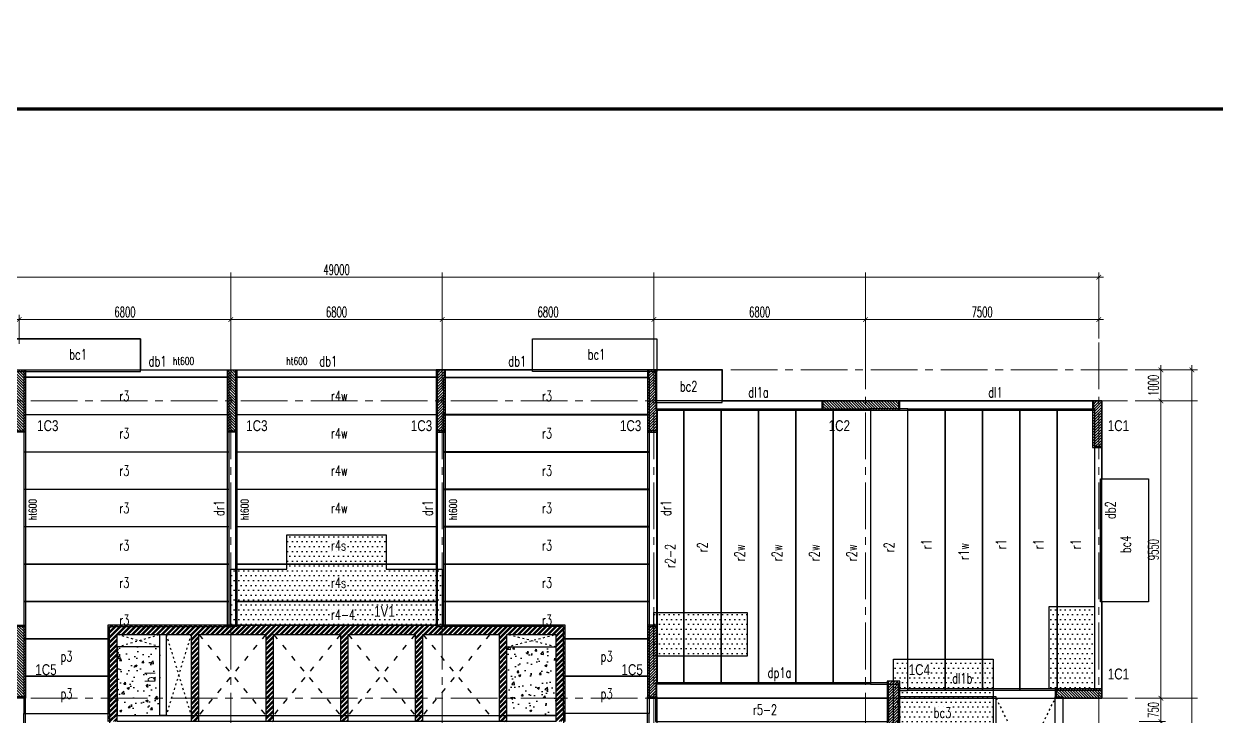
# Model space of a CAD drawing. Header units: inches. Extents: x 702521 to 902657, y -347283 to -213533.
# Drawn here: x 745979 to 784301, y -277638 to -255398 of the extents above; entities that cross this region are included whole.
import ezdxf

# ---------------------------------------------------------------- set-up
doc = ezdxf.new("R2010")
doc.units = ezdxf.units.IN
doc.header["$LTSCALE"] = 5
doc.header["$MEASUREMENT"] = 0
for name, pattern in [('ACAD_ISO03W100', [30, 12, -18]), ('CENTER', [2, 1.25, -0.25, 0.25, -0.25]), ('CENTER2', [1.125, 0.75, -0.125, 0.125, -0.125])]:
    doc.linetypes.add(name, pattern=pattern)
doc.layers.get('Defpoints').update_dxf_attribs({"color": 121})
for name, color, linetype, lineweight in [('00-Axes', 9, 'CENTER', 15), ('00-XM.Axes', 8, 'CENTER', 15), ('00-XM.Dim', 8, 'Continuous', 15), ('01-Columns', 2, 'Continuous', 25), ('01-Columns-Text', 7, 'Continuous', 20), ('02-Beams', 94, 'Continuous', 25), ('02-Beams-Text', 7, 'Continuous', 20), ('03-Precast', 6, 'Continuous', 25), ('03-Slabs', 5, 'Continuous', 25), ('03-Slabs-Text', 7, 'Continuous', 20)]:
    doc.layers.add(name, color=color, linetype=linetype, lineweight=lineweight)
doc.layers.add('00-Htong', color=9, linetype='Continuous', lineweight=20, plot=False)
doc.styles.add('VNAVANTH', font='VHAVAN.TTF')
doc.styles.add('vnsimli 0.7', font='vnsimli.shx', dxfattribs={"width": 0.6})
doc.dimstyles.new('XMT 1-1-150', dxfattribs={"dimscale": 150, "dimtxt": 2.2, "dimasz": 1, "dimexe": 1, "dimexo": 0, "dimgap": 0.5, "dimtad": 1, "dimdec": 0, "dimzin": 0, "dimdsep": 46, "dimtxsty": 'vnsimli 0.7', "dimblk": 'ARCHTICK', "dimcen": 1.5, "dimdle": 1, "dimclrd": 8, "dimclre": 8, "dimclrt": 115, "dimadec": 0, "dimazin": 0, "dimtfac": 1, "dimtdec": 0, "dimtofl": 0, "dimtmove": 0, "dimatfit": 3, "dimfxl": 0.18, "dimtolj": 1, "dimtzin": 0, "dimarcsym": 0})
pattern_1 = [(50, (-1e-10, -44550), (717.2602, -62.75213), [75, -825]), (355, (-1e-10, -44550), (-138.7513, 752.1921), [60, -660]), (100.4514, (59.8, -44555.2), (578.5094, 689.43954), [63.7402, -701.1421]), (46.1842, (-1e-10, -44350), (1067.241, -165.519), [112.5, -1237.5]), (96.6356, (88.9, -44363.8), (934.6627, 974.1179), [95.6103, -1051.713]), (351.1842, (-1e-10, -44350), (934.662, 974.1186), [90, -990]), (21, (100, -44400), (596.90705, -402.6189), [75, -825]), (326, (100, -44400), (243.3153, 725.15005), [60, -660]), (71.4514, (149.74, -44433.55), (840.2226, 322.5305), [63.7402, -701.1421]), (37.5, (-1e-10, -44550), (12.159855, 332.89385), [0, -652, 0, -670, 0, -662.5]), (7.5, (-1e-10, -44550), (263.06954, 394.41171), [0, -382, 0, -637, 0, -252.5]), (327.5, (-223, -44550), (533.82244, -22.55487), [0, -250, 0, -780, 0, -1035]), (317.5, (-323, -44550), (583.18617, 100.10498), [0, -325, 0, -518, 0, -735])]

# ---------------------------------------------------------------- blocks, each defined once
blk = doc.blocks.new('_ArchTick')
at = {"color": 0, "linetype": 'ByBlock', "const_width": 0.15}
blk.add_lwpolyline([(-0.5, -0.5), (0.5, 0.5)], dxfattribs=at)
blk = doc.blocks.new('*D93')
at = {"layer": '00-XM.Dim', "color": 8, "lineweight": -2, "ltscale": 2, "transparency": 16777216}
for p, q in [((14300, 24837), (14300, 25768)), ((21100, 24837), (21100, 25768)), ((14150, 25618), (21250, 25618))]:
    blk.add_line(p, q, dxfattribs=at)
at = {"layer": 'Defpoints', "color": 0, "ltscale": 2, "transparency": 16777216}
for p in [(21100, 25618), (14300, 24837), (21100, 24837)]:
    blk.add_point(p, dxfattribs=at)
at = {"layer": '00-XM.Dim', "color": 8, "lineweight": -2, "ltscale": 2, "transparency": 16777216, "xscale": 150, "yscale": 150, "zscale": 150, "rotation": 180}
blk.add_blockref('_ArchTick', (14300, 25618), dxfattribs=at)
at = {"layer": '00-XM.Dim', "color": 8, "lineweight": -2, "ltscale": 2, "transparency": 16777216, "xscale": 150, "yscale": 150, "zscale": 150}
blk.add_blockref('_ArchTick', (21100, 25618), dxfattribs=at)
at = {"layer": '00-XM.Dim', "color": 115, "ltscale": 2, "transparency": 16777216, "insert": (17700, 25858), "char_height": 330, "attachment_point": 5, "style": 'vnsimli 0.7'}
blk.add_mtext('\\A1;6800', dxfattribs=at)
blk = doc.blocks.new('*D94')
at = {"layer": '00-XM.Dim', "color": 8, "lineweight": -2, "ltscale": 2, "transparency": 16777216}
for p, q in [((21100, 24837), (21100, 25768)), ((27900, 24837), (27900, 25768)), ((20950, 25618), (28050, 25618))]:
    blk.add_line(p, q, dxfattribs=at)
at = {"layer": 'Defpoints', "color": 0, "ltscale": 2, "transparency": 16777216}
for p in [(27900, 25618), (21100, 24837), (27900, 24837)]:
    blk.add_point(p, dxfattribs=at)
at = {"layer": '00-XM.Dim', "color": 8, "lineweight": -2, "ltscale": 2, "transparency": 16777216, "xscale": 150, "yscale": 150, "zscale": 150, "rotation": 180}
blk.add_blockref('_ArchTick', (21100, 25618), dxfattribs=at)
at = {"layer": '00-XM.Dim', "color": 8, "lineweight": -2, "ltscale": 2, "transparency": 16777216, "xscale": 150, "yscale": 150, "zscale": 150}
blk.add_blockref('_ArchTick', (27900, 25618), dxfattribs=at)
at = {"layer": '00-XM.Dim', "color": 115, "ltscale": 2, "transparency": 16777216, "insert": (24500, 25858), "char_height": 330, "attachment_point": 5, "style": 'vnsimli 0.7'}
blk.add_mtext('\\A1;6800', dxfattribs=at)
blk = doc.blocks.new('*D95')
at = {"layer": '00-XM.Dim', "color": 8, "lineweight": -2, "ltscale": 2, "transparency": 16777216}
for p, q in [((27900, 24837), (27900, 25768)), ((34700, 24837), (34700, 25768)), ((27750, 25618), (34850, 25618))]:
    blk.add_line(p, q, dxfattribs=at)
at = {"layer": 'Defpoints', "color": 0, "ltscale": 2, "transparency": 16777216}
for p in [(34700, 25618), (27900, 24837), (34700, 24837)]:
    blk.add_point(p, dxfattribs=at)
at = {"layer": '00-XM.Dim', "color": 8, "lineweight": -2, "ltscale": 2, "transparency": 16777216, "xscale": 150, "yscale": 150, "zscale": 150, "rotation": 180}
blk.add_blockref('_ArchTick', (27900, 25618), dxfattribs=at)
at = {"layer": '00-XM.Dim', "color": 8, "lineweight": -2, "ltscale": 2, "transparency": 16777216, "xscale": 150, "yscale": 150, "zscale": 150}
blk.add_blockref('_ArchTick', (34700, 25618), dxfattribs=at)
at = {"layer": '00-XM.Dim', "color": 115, "ltscale": 2, "transparency": 16777216, "insert": (31300, 25858), "char_height": 330, "attachment_point": 5, "style": 'vnsimli 0.7'}
blk.add_mtext('\\A1;6800', dxfattribs=at)
blk = doc.blocks.new('*D96')
at = {"layer": '00-XM.Dim', "color": 8, "lineweight": -2, "ltscale": 2, "transparency": 16777216}
for p, q in [((34700, 24837), (34700, 25768)), ((41500, 24837), (41500, 25768)), ((34550, 25618), (41650, 25618))]:
    blk.add_line(p, q, dxfattribs=at)
at = {"layer": 'Defpoints', "color": 0, "ltscale": 2, "transparency": 16777216}
for p in [(41500, 25618), (34700, 24837), (41500, 24837)]:
    blk.add_point(p, dxfattribs=at)
at = {"layer": '00-XM.Dim', "color": 8, "lineweight": -2, "ltscale": 2, "transparency": 16777216, "xscale": 150, "yscale": 150, "zscale": 150, "rotation": 180}
blk.add_blockref('_ArchTick', (34700, 25618), dxfattribs=at)
at = {"layer": '00-XM.Dim', "color": 8, "lineweight": -2, "ltscale": 2, "transparency": 16777216, "xscale": 150, "yscale": 150, "zscale": 150}
blk.add_blockref('_ArchTick', (41500, 25618), dxfattribs=at)
at = {"layer": '00-XM.Dim', "color": 115, "ltscale": 2, "transparency": 16777216, "insert": (38100, 25858), "char_height": 330, "attachment_point": 5, "style": 'vnsimli 0.7'}
blk.add_mtext('\\A1;6800', dxfattribs=at)
blk = doc.blocks.new('*D97')
at = {"layer": '00-XM.Dim', "color": 8, "lineweight": -2, "ltscale": 2, "transparency": 16777216}
for p, q in [((41500, 24837), (41500, 25768)), ((49000, 25002), (49000, 25768)), ((41350, 25618), (49150, 25618))]:
    blk.add_line(p, q, dxfattribs=at)
at = {"layer": 'Defpoints', "color": 0, "ltscale": 2, "transparency": 16777216}
for p in [(49000, 25618), (49000, 25002), (41500, 24837)]:
    blk.add_point(p, dxfattribs=at)
at = {"layer": '00-XM.Dim', "color": 8, "lineweight": -2, "ltscale": 2, "transparency": 16777216, "xscale": 150, "yscale": 150, "zscale": 150, "rotation": 180}
blk.add_blockref('_ArchTick', (41500, 25618), dxfattribs=at)
at = {"layer": '00-XM.Dim', "color": 8, "lineweight": -2, "ltscale": 2, "transparency": 16777216, "xscale": 150, "yscale": 150, "zscale": 150}
blk.add_blockref('_ArchTick', (49000, 25618), dxfattribs=at)
at = {"layer": '00-XM.Dim', "color": 115, "ltscale": 2, "transparency": 16777216, "insert": (45250, 25858), "char_height": 330, "attachment_point": 5, "style": 'vnsimli 0.7'}
blk.add_mtext('\\A1;7500', dxfattribs=at)
blk = doc.blocks.new('*D98')
at = {"layer": '00-XM.Dim', "color": 8, "lineweight": -2, "ltscale": 2, "transparency": 16777216}
for p, q in [((-150, 26978), (49150, 26978)), ((0, 26006), (0, 27128)), ((49000, 26006), (49000, 27128))]:
    blk.add_line(p, q, dxfattribs=at)
at = {"layer": 'Defpoints', "color": 0, "ltscale": 2, "transparency": 16777216}
for p in [(49000, 26978), (0, 26006), (49000, 26006)]:
    blk.add_point(p, dxfattribs=at)
at = {"layer": '00-XM.Dim', "color": 8, "lineweight": -2, "ltscale": 2, "transparency": 16777216, "xscale": 150, "yscale": 150, "zscale": 150, "rotation": 180}
blk.add_blockref('_ArchTick', (0, 26978), dxfattribs=at)
at = {"layer": '00-XM.Dim', "color": 8, "lineweight": -2, "ltscale": 2, "transparency": 16777216, "xscale": 150, "yscale": 150, "zscale": 150}
blk.add_blockref('_ArchTick', (49000, 26978), dxfattribs=at)
at = {"layer": '00-XM.Dim', "color": 115, "ltscale": 2, "transparency": 16777216, "insert": (24500, 27218), "char_height": 330, "attachment_point": 5, "style": 'vnsimli 0.7'}
blk.add_mtext('\\A1;49000', dxfattribs=at)
blk = doc.blocks.new('*D103')
at = {"layer": '00-XM.Dim', "color": 8, "lineweight": -2, "ltscale": 2, "transparency": 16777216}
for p, q in [((50295, 13450), (51145, 13450)), ((50995, 12550), (50995, 13600)), ((50295, 12700), (51145, 12700))]:
    blk.add_line(p, q, dxfattribs=at)
at = {"layer": 'Defpoints', "color": 0, "ltscale": 2, "transparency": 16777216}
for p in [(50295, 13450), (50995, 13450), (50295, 12700)]:
    blk.add_point(p, dxfattribs=at)
at = {"layer": '00-XM.Dim', "color": 8, "lineweight": -2, "ltscale": 2, "transparency": 16777216, "xscale": 150, "yscale": 150, "zscale": 150}
for p, rotation in [((50995, 13450), 90), ((50995, 12700), 270)]:
    blk.add_blockref('_ArchTick', p, dxfattribs=dict(at, rotation=rotation))
at = {"layer": '00-XM.Dim', "color": 115, "ltscale": 2, "transparency": 16777216, "insert": (50755, 13075), "char_height": 330, "attachment_point": 5, "rotation": 90, "style": 'vnsimli 0.7'}
blk.add_mtext('\\A1;750', dxfattribs=at)
blk = doc.blocks.new('*D104')
at = {"layer": '00-XM.Dim', "color": 8, "lineweight": -2, "ltscale": 2, "transparency": 16777216}
for p, q in [((50295, 23000), (51145, 23000)), ((50995, 13300), (50995, 23150)), ((50295, 13450), (51145, 13450))]:
    blk.add_line(p, q, dxfattribs=at)
at = {"layer": 'Defpoints', "color": 0, "ltscale": 2, "transparency": 16777216}
for p in [(50295, 23000), (50995, 23000), (50295, 13450)]:
    blk.add_point(p, dxfattribs=at)
at = {"layer": '00-XM.Dim', "color": 8, "lineweight": -2, "ltscale": 2, "transparency": 16777216, "xscale": 150, "yscale": 150, "zscale": 150}
for p, rotation in [((50995, 23000), 90), ((50995, 13450), 270)]:
    blk.add_blockref('_ArchTick', p, dxfattribs=dict(at, rotation=rotation))
at = {"layer": '00-XM.Dim', "color": 115, "ltscale": 2, "transparency": 16777216, "insert": (50755, 18225), "char_height": 330, "attachment_point": 5, "rotation": 90, "style": 'vnsimli 0.7'}
blk.add_mtext('\\A1;9550', dxfattribs=at)
blk = doc.blocks.new('*D105')
at = {"layer": '00-XM.Dim', "color": 8, "lineweight": -2, "ltscale": 2, "transparency": 16777216}
for p, q in [((50995, 22850), (50995, 24150)), ((50295, 24000), (51145, 24000)), ((50295, 23000), (51145, 23000))]:
    blk.add_line(p, q, dxfattribs=at)
at = {"layer": 'Defpoints', "color": 0, "ltscale": 2, "transparency": 16777216}
for p in [(50295, 24000), (50995, 24000), (50295, 23000)]:
    blk.add_point(p, dxfattribs=at)
at = {"layer": '00-XM.Dim', "color": 8, "lineweight": -2, "ltscale": 2, "transparency": 16777216, "xscale": 150, "yscale": 150, "zscale": 150}
for p, rotation in [((50995, 24000), 90), ((50995, 23000), 270)]:
    blk.add_blockref('_ArchTick', p, dxfattribs=dict(at, rotation=rotation))
at = {"layer": '00-XM.Dim', "color": 115, "ltscale": 2, "transparency": 16777216, "insert": (50755, 23500), "char_height": 330, "attachment_point": 5, "rotation": 90, "style": 'vnsimli 0.7'}
blk.add_mtext('\\A1;1000', dxfattribs=at)
blk = doc.blocks.new('*D106')
at = {"layer": '00-XM.Dim', "color": 8, "lineweight": -2, "ltscale": 2, "transparency": 16777216}
for p, q in [((51995, -150), (51995, 24150)), ((52171, 24000), (51845, 24000)), ((52171, 0), (51845, 0))]:
    blk.add_line(p, q, dxfattribs=at)
at = {"layer": 'Defpoints', "color": 0, "ltscale": 2, "transparency": 16777216}
for p in [(51995, 24000), (52171, 24000), (52171, 0)]:
    blk.add_point(p, dxfattribs=at)
at = {"layer": '00-XM.Dim', "color": 8, "lineweight": -2, "ltscale": 2, "transparency": 16777216, "xscale": 150, "yscale": 150, "zscale": 150}
for p, rotation in [((51995, 24000), 90), ((51995, 0), 270)]:
    blk.add_blockref('_ArchTick', p, dxfattribs=dict(at, rotation=rotation))
at = {"layer": '00-XM.Dim', "color": 115, "ltscale": 2, "transparency": 16777216, "insert": (51755, 12000), "char_height": 330, "attachment_point": 5, "rotation": 90, "style": 'vnsimli 0.7'}
blk.add_mtext('\\A1;24000', dxfattribs=at)
blk = doc.blocks.new('V3')
at = {"layer": '01-Columns'}
h = blk.add_hatch(dxfattribs=at)
h.set_pattern_fill('ANSI31', color=252, scale=500, style=0)
h.set_pattern_definition([(45, (-6000, -14700), (-44.19417, 44.19417), [])])
h.paths.add_polyline_path([(300, 0), (300, 2000), (0, 2000), (0, 0)])
blk.add_lwpolyline([(300, 0), (300, 2000), (0, 2000), (0, 0)], close=True, dxfattribs=at)
blk = doc.blocks.new('V5')
at = {"layer": '01-Columns'}
h = blk.add_hatch(dxfattribs=at)
h.set_pattern_fill('ANSI31', color=252, scale=500, style=0)
h.set_pattern_definition([(45, (-6000, -14350), (-44.19417, 44.19417), [])])
h.paths.add_polyline_path([(300, 0), (300, 2350), (0, 2350), (0, 0)])
blk.add_lwpolyline([(300, 0), (300, 2350), (0, 2350), (0, 0)], close=True, dxfattribs=at)
blk = doc.blocks.new('v1')
at = {"layer": '01-Columns'}
h = blk.add_hatch(dxfattribs=at)
h.set_pattern_fill('ANSI31', color=252, scale=500, style=0)
h.set_pattern_definition([(45, (-6000, -14700), (-44.19417, 44.19417), [])])
h.paths.add_polyline_path([(300, 0), (300, 1500), (0, 1500), (0, 0)])
blk.add_lwpolyline([(300, 0), (300, 1500), (0, 1500), (0, 0)], close=True, dxfattribs=at)
blk = doc.blocks.new('V2')
at = {"layer": '01-Columns'}
h = blk.add_hatch(dxfattribs=at)
h.set_pattern_fill('ANSI31', color=252, scale=500, angle=-90, style=0)
h.set_pattern_definition([(315, (-14700, 6300), (44.19417, 44.19417), [])])
h.paths.add_polyline_path([(0, 0), (2500, 0), (2500, 300), (0, 300)])
blk.add_lwpolyline([(0, 0), (2500, 0), (2500, 300), (0, 300)], close=True, dxfattribs=at)
blk = doc.blocks.new('V4')
at = {"layer": '01-Columns'}
h = blk.add_hatch(dxfattribs=at)
h.set_pattern_fill('ANSI31', color=252, scale=500, angle=180, style=0)
h.set_pattern_definition([(225, (6400, 16300), (44.19417, -44.19417), [])])
h.paths.add_polyline_path([(0, 1600), (0, 0), (400, 0), (400, 1600)])
blk.add_lwpolyline([(0, 1600), (0, 0), (400, 0), (400, 1600)], close=True, dxfattribs=at)
blk = doc.blocks.new('MB 6-10')
at = {"layer": '01-Columns', "ltscale": 2}
h = blk.add_hatch(dxfattribs=at)
h.set_pattern_fill('ANSI32', color=252, scale=300)
h.set_pattern_definition([(45, (-731528.65, 290513.07), (-79.549513, 79.549513), []), (45, (-731475.62, 290513.07), (-79.549513, 79.549513), [])])
h.paths.add_polyline_path([(19825, 15500), (19825, 12700), (20075, 12700), (20075, 15500), (22225, 15500), (22225, 12700), (22475, 12700), (22475, 15500), (24625, 15500), (24625, 12700), (24875, 12700), (24875, 15500), (27025, 15500), (27025, 12700), (27275, 12700), (27275, 15500), (29725, 15500), (29725, 12700), (29975, 12700), (29975, 15500), (31550, 15500), (31550, 12700), (31850, 12700), (31850, 15800), (17150, 15800), (17150, 12700), (17450, 12700), (17450, 15500)])
at = {"layer": '00-Axes', "linetype": 'CENTER2', "ltscale": 400}
for p, q in [((21100, 27128.2), (21100, -4307)), ((27900, 27128.2), (27900, -4307)), ((34700, 27128.2), (34700, -4307)), ((41500, 27128.2), (41500, -4307)), ((49000, 27128.2), (49000, -4307)), ((52171.2, 24000), (-3270.6, 24000)), ((52171.2, 23000), (-3270.6, 23000)), ((52171.2, 13450), (-3270.6, 13450))]:
    blk.add_line(p, q, dxfattribs=at)
at = {"layer": '01-Columns', "color": 37}
for points in [[(20075, 12700), (20075, 15500), (22225, 15500), (22225, 12700)], [(22475, 12700), (22475, 15500), (24625, 15500), (24625, 12700)], [(24875, 12700), (24875, 15500), (27025, 15500), (27025, 12700)], [(27275, 12700), (27275, 15500), (29725, 15500), (29725, 12700)], [(29975, 12700), (29975, 15500), (31550, 15500), (31550, 12700)], [(31850, 12700), (31850, 15800), (17150, 15800), (17150, 12700)], [(17450, 12700), (17450, 15500), (19825, 15500), (19825, 12700)]]:
    blk.add_lwpolyline(points, dxfattribs=at)
at = {"layer": '01-Columns', "xscale": -1, "rotation": 180}
for name, p in [('V3', (14200, 24000)), ('V3', (21000, 24000)), ('V5', (14200, 15800))]:
    blk.add_blockref(name, p, dxfattribs=at)
at = {"layer": '01-Columns'}
for name, p, rotation in [('V3', (28000, 24000), 180), ('V3', (34800, 24000), 180), ('V2', (42600, 23000), 180), ('v1', (49100, 23000), 180), ('V5', (34800, 15800), 180), ('V4', (42600, 14000), 180), ('v1', (49100, 13450), 90)]:
    blk.add_blockref(name, p, dxfattribs=dict(at, rotation=rotation))
at = {"layer": '00-XM.Dim', "ltscale": 2}
for base, p1, p2, picture, middle in [((49000, 26978.2), (0, 26006.1), (49000, 26006.1), '*D98', (24500, 27218.2)), ((21100, 25618.4), (14300, 24837.2), (21100, 24837.2), '*D93', (17700, 25858.4)), ((27900, 25618.4), (21100, 24837.2), (27900, 24837.2), '*D94', (24500, 25858.4)), ((34700, 25618.4), (27900, 24837.2), (34700, 24837.2), '*D95', (31300, 25858.4)), ((41500, 25618.4), (34700, 24837.2), (41500, 24837.2), '*D96', (38100, 25858.4)), ((49000, 25618.4), (41500, 24837.2), (49000, 25001.9), '*D97', (45250, 25858.4))]:
    dim = blk.add_linear_dim(base=base, p1=p1, p2=p2, dimstyle='XMT 1-1-150', dxfattribs=at)
    dim.commit()
    dim.dimension.update_dxf_attribs({"geometry": picture, "text_midpoint": middle})
for base, p1, p2, picture, middle in [((50995.4, 24000), (50295.4, 23000), (50295.4, 24000), '*D105', (50755.4, 23500)), ((51995.2, 24000), (52171.2, 0), (52171.2, 24000), '*D106', (51755.2, 12000)), ((50995.4, 23000), (50295.4, 13450), (50295.4, 23000), '*D104', (50755.4, 18225)), ((50995.4, 13450), (50295.4, 12700), (50295.4, 13450), '*D103', (50755.4, 13075))]:
    dim = blk.add_linear_dim(base=base, p1=p1, p2=p2, angle=90, dimstyle='XMT 1-1-150', dxfattribs=at)
    dim.commit()
    dim.dimension.update_dxf_attribs({"geometry": picture, "text_midpoint": middle})

msp = doc.modelspace()

# ---------------------------------------------------------------- hatches: boundary and pattern name
at = {"layer": '03-Slabs'}
h = msp.add_hatch(dxfattribs=at)
h.set_pattern_fill('DOTS', color=252, scale=2500, style=0)
h.paths.add_polyline_path([(754429, -272913), (754429, -271813), (757629, -271813), (757629, -272913), (759429, -272913), (759429, -274713), (757629, -274713), (757629, -274711), (754429, -274711), (754429, -274711), (752629, -274711), (752629, -272913)])
h = msp.add_hatch(dxfattribs=at)
h.set_pattern_fill('DOTS', color=252, scale=2500, style=0)
h.paths.add_polyline_path([(769229, -275713), (766229, -275713), (766229, -274313), (769229, -274313)])
h = msp.add_hatch(dxfattribs=at)
h.set_pattern_fill('DOTS', color=252, scale=2500, style=0)
h.paths.add_polyline_path([(778929, -274113), (780387, -274113), (780387, -276763), (778929, -276763)])
at = {"layer": '03-Slabs', "ltscale": 2}
h = msp.add_hatch(dxfattribs=at)
h.set_pattern_fill('AR-CONC', color=252, scale=100, style=0)
h.set_pattern_definition(pattern_1)
h.paths.add_polyline_path([(750354, -275413), (748979, -275413), (748979, -277063), (750354, -277063)])
h.paths.add_polyline_path([(750354, -277063), (748979, -277063), (748979, -277613), (750354, -277613)])
h = msp.add_hatch(dxfattribs=at)
h.set_pattern_fill('AR-CONC', color=252, scale=100, style=0)
h.set_pattern_definition(pattern_1)
h.paths.add_polyline_path([(763079, -275413), (761504, -275413), (761504, -277063), (763079, -277063)])
h.paths.add_polyline_path([(763079, -277063), (761504, -277063), (761504, -277613), (763079, -277613)])
at = {"layer": '03-Slabs'}
h = msp.add_hatch(dxfattribs=at)
h.set_pattern_fill('DOTS', color=252, scale=2500, style=0)
h.paths.add_polyline_path([(773929, -275813), (777129, -275813), (777129, -278013), (773929, -278013)])

# ---------------------------------------------------------------- linework, layer by layer
at = {"ltscale": 2, "const_width": 100}
for points in [[(724030, -213583), (787030, -213583), (787030, -258133), (724030, -258133)], [(724030, -258133), (787030, -258133), (787030, -302683), (724030, -302683)]]:
    msp.add_lwpolyline(points, close=True, dxfattribs=at)
at = {"layer": '02-Beams'}
for points in [[(752569, -266513), (752569, -266753), (745989, -266753), (745989, -266513)], [(759269, -266513), (759269, -266753), (752789, -266753), (752789, -266513)], [(759489, -266513), (759489, -266753), (766069, -266753), (766069, -266513)], [(766289, -267513), (766289, -267813), (771669, -267813), (771669, -267513)], [(774089, -267513), (774089, -267813), (780369, -267813), (780369, -267513)], [(746029, -274753), (745729, -274753), (745729, -268473), (746029, -268473)], [(752829, -274753), (752529, -274753), (752529, -268473), (752829, -268473)], [(759229, -274753), (759529, -274753), (759529, -268473), (759229, -268473)], [(759229, -274753), (759529, -274753), (759529, -268473), (759229, -268473)], [(766029, -274753), (766329, -274753), (766329, -268473), (766029, -268473)], [(780389, -276803), (780629, -276803), (780629, -268973), (780389, -268973)], [(750354, -275013), (750554, -275013), (750554, -277613), (750354, -277613)], [(766289, -276563), (766289, -277063), (773769, -277063), (773769, -276563)], [(746029, -277023), (745729, -277023), (745729, -281003), (746029, -281003)], [(766029, -277023), (766329, -277023), (766329, -281003), (766029, -281003)], [(779129, -277023), (779369, -277023), (779369, -281003), (779129, -281003)], [(748979, -277613), (763079, -277613), (763079, -277813), (748979, -277813)]]:
    msp.add_lwpolyline(points, close=True, dxfattribs=at)
at = {"layer": '02-Beams', "elevation": 0}
msp.add_lwpolyline([(774089, -276763), (774089, -277063), (779169, -277063), (779169, -276763)], close=True, dxfattribs=at)
at = {"layer": '03-Precast', "ltscale": 2}
for points in [[(745729, -266563), (749729, -266563), (749729, -265513), (745729, -265513)], [(766329, -266563), (762329, -266563), (762329, -265513), (766329, -265513)], [(768426, -266513), (766279, -266513), (766279, -267563), (768426, -267563)], [(774079, -276813), (774387, -276813), (774387, -267763), (773191, -267763), (773191, -276613), (774079, -276613)], [(777229, -277013), (774079, -277013), (774079, -278113), (777229, -278113)]]:
    msp.add_lwpolyline(points, close=True, dxfattribs=at)
at = {"layer": '03-Precast'}
for points in [[(752579, -267951), (752579, -266755), (745979, -266755), (745979, -267951), (752579, -267951)], [(759279, -267951), (759279, -266755), (752779, -266755), (752779, -267951), (759279, -267951)], [(759479, -267951), (759479, -266755), (766079, -266755), (766079, -267951), (759479, -267951)], [(767187, -276613), (766341, -276613), (766341, -267763), (767187, -267763), (767187, -276613)], [(768387, -276613), (767191, -276613), (767191, -267763), (768387, -267763), (768387, -276613)], [(769587, -276613), (768391, -276613), (768391, -267763), (769587, -267763), (769587, -276613)], [(770787, -276613), (769591, -276613), (769591, -267763), (770787, -267763), (770787, -276613)], [(771987, -276613), (770791, -276613), (770791, -267763), (771987, -267763), (771987, -276613)], [(773187, -276613), (771991, -276613), (771991, -267763), (773187, -267763), (773187, -276613)], [(775587, -276813), (774391, -276813), (774391, -267763), (775587, -267763), (775587, -276813)], [(776787, -276813), (775591, -276813), (775591, -267763), (776787, -267763), (776787, -276813)], [(777987, -276813), (776791, -276813), (776791, -267763), (777987, -267763), (777987, -276813)], [(779187, -276813), (777991, -276813), (777991, -267763), (779187, -267763), (779187, -276813)], [(780387, -276813), (779191, -276813), (779191, -267763), (780387, -267763), (780387, -276813)], [(752579, -269151), (752579, -267955), (745979, -267955), (745979, -269151), (752579, -269151)], [(759279, -269151), (759279, -267955), (752779, -267955), (752779, -269151), (759279, -269151)], [(759479, -269151), (759479, -267955), (766079, -267955), (766079, -269151), (759479, -269151)], [(752579, -270351), (752579, -269155), (745979, -269155), (745979, -270351), (752579, -270351)], [(759279, -270351), (759279, -269155), (752779, -269155), (752779, -270351), (759279, -270351)], [(759479, -270351), (759479, -269155), (766079, -269155), (766079, -270351), (759479, -270351)], [(752579, -271551), (752579, -270355), (745979, -270355), (745979, -271551), (752579, -271551)], [(759279, -271551), (759279, -270355), (752779, -270355), (752779, -271551), (759279, -271551)], [(759479, -271551), (759479, -270355), (766079, -270355), (766079, -271551), (759479, -271551)], [(752579, -272751), (752579, -271555), (745979, -271555), (745979, -272751), (752579, -272751)], [(759279, -272751), (759279, -271555), (752779, -271555), (752779, -272751), (759279, -272751)], [(759479, -272751), (759479, -271555), (766079, -271555), (766079, -272751), (759479, -272751)], [(752579, -273951), (752579, -272755), (745979, -272755), (745979, -273951), (752579, -273951)], [(759279, -273951), (759279, -272755), (752779, -272755), (752779, -273951), (759279, -273951)], [(759479, -273951), (759479, -272755), (766079, -272755), (766079, -273951), (759479, -273951)], [(759279, -274711), (759279, -273955), (752779, -273955), (752779, -274711), (759279, -274711)], [(748729, -276351), (748729, -275155), (745979, -275155), (745979, -276351), (748729, -276351)], [(763329, -276351), (763329, -275155), (766079, -275155), (766079, -276351), (763329, -276351)], [(748729, -277551), (748729, -276355), (745979, -276355), (745979, -277551), (748729, -277551)], [(763329, -277551), (763329, -276355), (766079, -276355), (766079, -277551), (763329, -277551)], [(766279, -277065), (766279, -277811), (773779, -277811), (773779, -277065), (766279, -277065)], [(748729, -277555), (748729, -278751), (745979, -278751), (745979, -277555), (748729, -277555)], [(763329, -277555), (763329, -278751), (766079, -278751), (766079, -277555), (763329, -277555)]]:
    msp.add_lwpolyline(points, dxfattribs=at)
msp.add_lwpolyline([(782129, -273963), (780579, -273963), (780579, -270013), (782129, -270013)], close=True, dxfattribs=at)
at = {"layer": '03-Precast', "color": 252, "elevation": 0}
for points in [[(754429, -272913), (754429, -271813), (757629, -271813), (757629, -272913), (759429, -272913), (759429, -274713), (757629, -274713), (757629, -274711), (754429, -274711), (754429, -274711), (752629, -274711), (752629, -272913)], [(778929, -274113), (780387, -274113), (780387, -276763), (778929, -276763)]]:
    msp.add_lwpolyline(points, close=True, dxfattribs=at)
at = {"layer": '03-Precast', "ltscale": 2}
for points in [[(748729, -275151), (748729, -274763), (752579, -274763), (752579, -273955), (745979, -273955), (745979, -275151), (748729, -275151)], [(763329, -275151), (763329, -274763), (759479, -274763), (759479, -273955), (766079, -273955), (766079, -275151), (763329, -275151)]]:
    msp.add_lwpolyline(points, dxfattribs=at)
at = {"layer": '03-Precast', "color": 252}
for points in [[(769229, -275713), (766229, -275713), (766229, -274313), (769229, -274313)], [(773929, -275813), (777129, -275813), (777129, -278013), (773929, -278013)]]:
    msp.add_lwpolyline(points, close=True, dxfattribs=at)
at = {"layer": '03-Precast', "color": 252, "linetype": 'ACAD_ISO03W100'}
for points in [[(750354, -275413), (748979, -275013)], [(748979, -275413), (750354, -275013)], [(750554, -275013), (751354, -277613)], [(751354, -275013), (750554, -277613)], [(761504, -275413), (763079, -275013)], [(763079, -275413), (761504, -275013)], [(777229, -277063), (779129, -280963)], [(777229, -280963), (779129, -277063)]]:
    msp.add_lwpolyline(points, dxfattribs=at)
at = {"layer": '03-Precast', "color": 252, "linetype": 'ACAD_ISO03W100', "ltscale": 3}
for points in [[(751604, -275013), (753754, -277613)], [(753754, -275013), (751604, -277613)], [(754004, -275013), (756154, -277613)], [(756154, -275013), (754004, -277613)], [(756404, -275013), (758554, -277613)], [(758554, -275013), (756404, -277613)], [(758804, -275013), (760954, -277613)], [(760954, -275013), (758804, -277613)]]:
    msp.add_lwpolyline(points, dxfattribs=at)
at = {"layer": '03-Precast', "color": 8}
for points in [[(750354, -275413), (748979, -275413), (748979, -277613), (750354, -277613)], [(761504, -275413), (763079, -275413), (763079, -277613), (761504, -277613)]]:
    msp.add_lwpolyline(points, close=True, dxfattribs=at)
at = {"layer": '03-Slabs', "ltscale": 2}
msp.add_lwpolyline([(745729, -265513), (749729, -265513), (749729, -266513), (762329, -266513), (762329, -265513), (766329, -265513), (766329, -266513), (768426, -266513), (768426, -267513), (780629, -267513), (780629, -270013), (782129, -270013), (782129, -273963), (780629, -273963), (780629, -277063), (779369, -277063), (779369, -280963)], dxfattribs=at)

# ---------------------------------------------------------------- block references
at = {"layer": '00-XM.Axes'}
msp.add_blockref('MB 6-10', (731529, -290513), dxfattribs=at)

# ---------------------------------------------------------------- texts
at = {"layer": '00-Htong', "color": 9, "ltscale": 0.015, "style": 'vnsimli 0.7', "width": 0.7}
for p in [(750770, -266352), (754414, -266352)]:
    msp.add_text('ht600', height=250, dxfattribs=at).set_placement(p)
for p in [(746388, -271344), (753200, -271344), (759900, -271344)]:
    msp.add_text('ht600', height=250, rotation=90, dxfattribs=at).set_placement(p)
at = {"layer": '01-Columns-Text', "color": 2, "ltscale": 0.015, "style": 'VNAVANTH', "width": 0.8}
for s, p in [('1c3', (746404, -268482)), ('1c3', (753125, -268482)), ('1c3', (758416, -268482)), ('1c3', (765138, -268482)), ('1c2', (771846, -268482)), ('1c1', (780816, -268482)), ('1v1', (757235, -274446)), ('1c5', (746346, -276320)), ('1c5', (765186, -276320)), ('1c4', (774419, -276320)), ('1c1', (780816, -276459))]:
    msp.add_text(s, height=350, dxfattribs=at).set_placement(p)
at = {"layer": '02-Beams-Text', "color": 2, "ltscale": 0.015, "style": 'vnsimli 0.7', "width": 0.7}
for s, p in [('db1', (749990, -266401)), ('db1', (755476, -266401)), ('db1', (761550, -266401)), ('dl1a', (769264, -267401)), ('dl1', (776976, -267401)), ('dp1a', (769887, -276407)), ('dl1b', (775816, -276585))]:
    msp.add_text(s, height=330, dxfattribs=at).set_placement(p)
for s, p in [('dr1', (752419, -271209)), ('dr1', (759119, -271209)), ('dr1', (766780, -271209)), ('db2', (781068, -271308)), ('b1', (750196, -276559))]:
    msp.add_text(s, height=330, rotation=90, dxfattribs=at).set_placement(p)
at = {"layer": '03-Slabs-Text', "ltscale": 0.015, "style": 'vnsimli 0.7', "width": 0.7}
for s, p in [('bc1', (747437, -266181)), ('bc1', (764103, -266181)), ('bc2', (767064, -267208)), ('r3', (749045, -267518)), ('r4w', (755845, -267518)), ('r3', (762628, -267518)), ('r3', (749045, -268718)), ('r4w', (755845, -268718)), ('r3', (762628, -268718)), ('r3', (749045, -269918)), ('r4w', (755845, -269918)), ('r3', (762628, -269918)), ('r3', (749045, -271118)), ('r4w', (755845, -271118)), ('r3', (762628, -271118)), ('r3', (749045, -272318)), ('r4s', (755845, -272318)), ('r3', (762628, -272318)), ('r3', (749045, -273518)), ('r4s', (755845, -273518)), ('r3', (762628, -273518)), ('r3', (749045, -274718)), ('r4-4', (755845, -274542)), ('r3', (762628, -274718)), ('p3', (747155, -275879)), ('p3', (764517, -275879)), ('p3', (747155, -277079)), ('p3', (764517, -277079)), ('r5-2', (769408, -277598)), ('bc3', (775223, -277693))]:
    msp.add_text(s, height=330, dxfattribs=at).set_placement(p)
for s, p in [('r2', (767954, -272378)), ('r2', (773954, -272378)), ('r1', (775154, -272279)), ('r1', (777554, -272279)), ('r1', (778754, -272279)), ('r1', (779954, -272279)), ('bc4', (781559, -272404)), ('r2-2', (766918, -272884)), ('r2w', (769154, -272664)), ('r2w', (770354, -272664)), ('r2w', (771554, -272664)), ('r2w', (772754, -272664)), ('r1w', (776354, -272620))]:
    msp.add_text(s, height=330, rotation=90, dxfattribs=at).set_placement(p)

doc.saveas('drawing.dxf')
